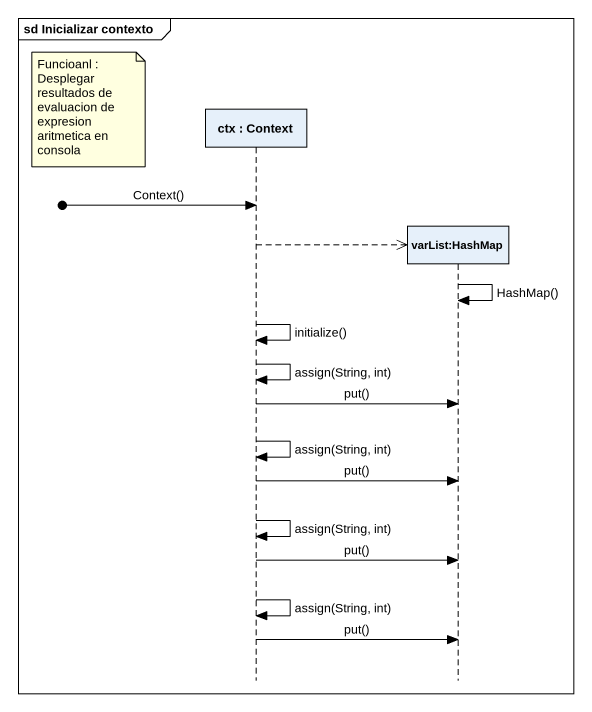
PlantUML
@startuml
mainframe sd Inicializar contexto
hide footbox
participant "ctx : Context" as ctx
participant "varList:HashMap" as varList_HashMap

note left of ctx : Funcioanl : Desplegar resultados de evaluacion de expresion aritmetica en consola
[o-> ctx : Context()
ctx -->> varList_HashMap **
varList_HashMap -> varList_HashMap : HashMap()
ctx -> ctx : initialize()
ctx -> ctx : assign(String, int)
ctx -> varList_HashMap : put()
ctx -> ctx : assign(String, int)
ctx -> varList_HashMap : put()
ctx -> ctx : assign(String, int)
ctx -> varList_HashMap : put()
ctx -> ctx : assign(String, int)
ctx -> varList_HashMap : put()
@enduml
